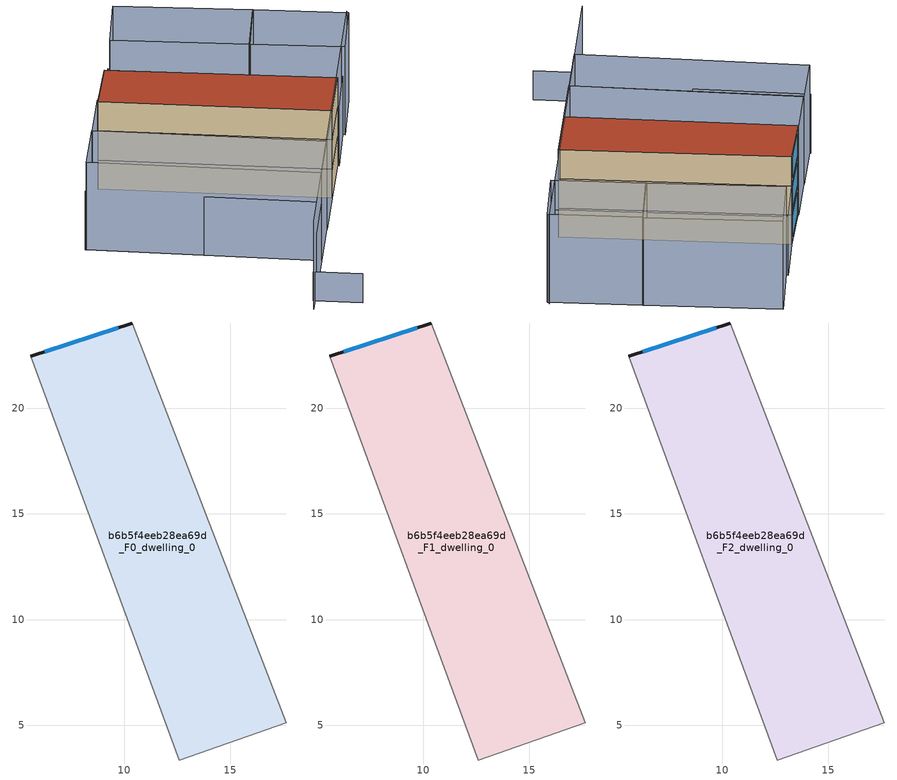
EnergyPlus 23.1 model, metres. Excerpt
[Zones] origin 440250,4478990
b6b5f4eeb28ea69d_F0_dwelling_0
 floor ground (EU_floor_Construction): 10.38,24.02 17.66,5.13 12.6,3.36 5.57,22.44 z0
 wall outside (EU_wall_Construction): 10.38,24.02 5.57,22.44 z0:3
 wall adiabatic (EU_wall_Construction): 5.57,22.44 12.6,3.36 17.66,5.13 10.38,24.02 z0:3
 window (EU_Window_Construction): 9.71,23.8 6.24,22.66 z0.42:2.58
b6b5f4eeb28ea69d_F1_dwelling_0
 floor to b6b5f4eeb28ea69d_F0_dwelling_0 (EU_floor_Construction): 10.38,24.02 17.66,5.13 12.6,3.36 5.57,22.44 z3
 wall outside (EU_wall_Construction): 10.38,24.02 5.57,22.44 z3:6
 wall adiabatic (EU_wall_Construction): 5.57,22.44 12.6,3.36 17.66,5.13 10.38,24.02 z3:6
 window (EU_Window_Construction): 9.71,23.8 6.24,22.66 z3.42:5.58
b6b5f4eeb28ea69d_F2_dwelling_0
 floor to b6b5f4eeb28ea69d_F1_dwelling_0 (EU_floor_Construction): 10.38,24.02 17.66,5.13 12.6,3.36 5.57,22.44 z6
 wall outside (EU_wall_Construction): 10.38,24.02 5.57,22.44 z6:9
 wall adiabatic (EU_wall_Construction): 5.57,22.44 12.6,3.36 17.66,5.13 10.38,24.02 z6:9
 window (EU_Window_Construction): 9.71,23.8 6.24,22.66 z6.42:8.58
 roof outside (EU_roof_Construction): 17.66,5.13 10.38,24.02 5.57,22.44 12.6,3.36 z9
shading: -3.14,-1.97 -1.68,-6.01 z0:3; -4.33,-2.57 27.81,8.85 / 3.08,0.01 -3.74,19.3 / -3.74,19.3 1.07,21.01 / 1.07,21.01 7.9,1.71 / 7.9,1.71 3.08,0.01 / 24.6,16.33 27.61,8.61 / 27.61,8.61 22.45,6.6 / 22.45,6.6 19.44,14.32 / 19.44,14.32 24.6,16.33 / 7.9,1.69 1.06,20.92 / 1.06,20.92 5.76,22.59 / 5.76,22.59 12.6,3.36 / 12.6,3.36 7.9,1.69 / 19.46,14.28 14.99,25.59 / 14.99,25.59 20.18,27.64 / 20.18,27.64 24.65,16.33 / 24.65,16.33 19.46,14.28 z0:9; -3.77,19.39 3.08,0.03 / 3.08,0.03 -1.86,-1.71 / 17.72,4.98 10.38,24.02 / 10.38,24.02 15.05,25.82 / 15.05,25.82 22.39,6.78 / 22.39,6.78 17.72,4.98 z0:6
[Building]
EU S2 Campaign: North Axis=0; Terrain=City; Solar Distribution=FullExterior
[Site:Location]
Madrid: Latitude=40.5; Longitude=-3.5; Time Zone=1; Elevation=609
[SizingPeriod:WeatherFileDays]
AnnualSizingPeriod: Begin Month=1; Begin Day of Month=1; End Month=12; End Day of Month=31; Day of Week for Start Day=Monday; Use Weather File Daylight Saving Period=No; Use Weather File Rain and Snow Indicators=No
[MATERIAL]
EU_InternalMass_Material: Roughness=MediumRough; Thickness=0.1; Conductivity=1; Density=1800; Specific Heat=900; Thermal Absorptance=0.9; Solar Absorptance=0.7; Visible Absorptance=0.7
[MATERIAL:NOMASS] Roughness=MediumRough; Thermal Absorptance=0.9; Solar Absorptance=0.7; Visible Absorptance=0.7
Name | Thermal Resistance
EU_wall_NoMass | 1.60022
EU_roof_NoMass | 1.57597
EU_floor_NoMass | 0.470652
[WINDOWMATERIAL:SIMPLEGLAZINGSYSTEM]
EU_Window_SimpleGlazing: UFactor=3.28802; Solar Heat Gain Coefficient=0.85; Visible Transmittance=0.85
[CONSTRUCTION]
EU_wall_Construction: EU_wall_NoMass
EU_roof_Construction: EU_roof_NoMass
EU_floor_Construction: EU_floor_NoMass
EU_InternalMass_Construction: EU_InternalMass_Material
EU_Window_Construction: EU_Window_SimpleGlazing
[ZONE] Type=1; Multiplier=1; Ceiling Height=autocalculate; Volume=316.962; Floor Area=autocalculate; Part of Total Floor Area=Yes
b6b5f4eeb28ea69d_F0_dwelling_0; b6b5f4eeb28ea69d_F1_dwelling_0; b6b5f4eeb28ea69d_F2_dwelling_0
[INTERNALMASS] Construction=EU_InternalMass_Construction; Surface Area=105.654
Name | Zone or ZoneList
b6b5f4eeb28ea69d_F0_dwelling_0_EU_InternalMass | b6b5f4eeb28ea69d_F0_dwelling_0
b6b5f4eeb28ea69d_F1_dwelling_0_EU_InternalMass | b6b5f4eeb28ea69d_F1_dwelling_0
b6b5f4eeb28ea69d_F2_dwelling_0_EU_InternalMass | b6b5f4eeb28ea69d_F2_dwelling_0
[OTHEREQUIPMENT] Fuel Type=Electricity; Design Level Calculation Method=Watts/Area; Power per Zone Floor Area=1; Fraction Latent=0; Fraction Radiant=0; Fraction Lost=0; Carbon Dioxide Generation Rate=0; EndUse Subcategory=EU_Step8_InternalGains
Name | Zone or ZoneList or Space or SpaceList | Schedule
EU_Step8_InternalGain_b6b5f4eeb28ea69d_F0_dwelling_0_f000 | b6b5f4eeb28ea69d_F0_dwelling_0 | EU_Step8_GainSchedule_b6b5f4eeb28ea69d_F0_dwelling_0_f000
EU_Step8_InternalGain_b6b5f4eeb28ea69d_F1_dwelling_0_f000 | b6b5f4eeb28ea69d_F1_dwelling_0 | EU_Step8_GainSchedule_b6b5f4eeb28ea69d_F1_dwelling_0_f000
EU_Step8_InternalGain_b6b5f4eeb28ea69d_F2_dwelling_0_f000 | b6b5f4eeb28ea69d_F2_dwelling_0 | EU_Step8_GainSchedule_b6b5f4eeb28ea69d_F2_dwelling_0_f000
[ZONEVENTILATION:DESIGNFLOWRATE] Schedule=EU_AlwaysOn; Design Flow Rate Calculation Method=AirChanges/Hour; Air Changes per Hour=0.480704; Ventilation Type=Natural; Fan Pressure Rise=0; Fan Total Efficiency=1; Constant Term Coefficient=1; Temperature Term Coefficient=0; Velocity Term Coefficient=0; Velocity Squared Term Coefficient=0; Minimum Indoor Temperature=-100; Maximum Indoor Temperature=100; Delta Temperature=-100; Minimum Outdoor Temperature=-100; Maximum Outdoor Temperature=100; Maximum Wind Speed=40
Name | Zone or ZoneList or Space or SpaceList
EU_ConstantAir_b6b5f4eeb28ea69d_F0_dwelling_0 | b6b5f4eeb28ea69d_F0_dwelling_0
EU_ConstantAir_b6b5f4eeb28ea69d_F1_dwelling_0 | b6b5f4eeb28ea69d_F1_dwelling_0
EU_ConstantAir_b6b5f4eeb28ea69d_F2_dwelling_0 | b6b5f4eeb28ea69d_F2_dwelling_0
[HVACTEMPLATE:THERMOSTAT] Constant Heating Setpoint=20; Constant Cooling Setpoint=50
EU_HeatOnly_b6b5f4eeb28ea69d_F0_dwelling_0; EU_HeatOnly_b6b5f4eeb28ea69d_F1_dwelling_0; EU_HeatOnly_b6b5f4eeb28ea69d_F2_dwelling_0
[HVACTEMPLATE:ZONE:IDEALLOADSAIRSYSTEM] System Availability Schedule=EU_AlwaysOn; Maximum Heating Supply Air Temperature=50; Minimum Cooling Supply Air Temperature=13; Maximum Heating Supply Air Humidity Ratio=0.0156; Minimum Cooling Supply Air Humidity Ratio=0.0077; Heating Limit=NoLimit; Cooling Limit=NoLimit; Heating Availability Schedule=EU_AlwaysOn; Cooling Availability Schedule=EU_CoolingOff; Dehumidification Control Type=ConstantSensibleHeatRatio; Cooling Sensible Heat Ratio=0.7; Dehumidification Setpoint=60; Humidification Control Type=None; Humidification Setpoint=30; Outdoor Air Method=None; Outdoor Air Flow Rate per Person=0.00944; Outdoor Air Flow Rate per Zone Floor Area=0; Outdoor Air Flow Rate per Zone=0; Demand Controlled Ventilation Type=None; Outdoor Air Economizer Type=NoEconomizer; Heat Recovery Type=None; Sensible Heat Recovery Effectiveness=0.7; Latent Heat Recovery Effectiveness=0.65
Name | Template Thermostat
b6b5f4eeb28ea69d_F0_dwelling_0 | EU_HeatOnly_b6b5f4eeb28ea69d_F0_dwelling_0
b6b5f4eeb28ea69d_F1_dwelling_0 | EU_HeatOnly_b6b5f4eeb28ea69d_F1_dwelling_0
b6b5f4eeb28ea69d_F2_dwelling_0 | EU_HeatOnly_b6b5f4eeb28ea69d_F2_dwelling_0
[SIZING:ZONE] Zone Cooling Design Supply Air Temperature Input Method=SupplyAirTemperature; Zone Cooling Design Supply Air Temperature=13; Zone Heating Design Supply Air Temperature Input Method=SupplyAirTemperature; Zone Heating Design Supply Air Temperature=50; Zone Cooling Design Supply Air Humidity Ratio=0.008; Zone Heating Design Supply Air Humidity Ratio=0.008; Cooling Design Air Flow Method=DesignDay; Cooling Design Air Flow Rate=0; Cooling Minimum Air Flow per Zone Floor Area=0.000762; Cooling Minimum Air Flow=0; Cooling Minimum Air Flow Fraction=0.2; Heating Design Air Flow Method=DesignDay; Heating Design Air Flow Rate=0; Heating Maximum Air Flow per Zone Floor Area=0.002032; Heating Maximum Air Flow=0.141576; Heating Maximum Air Flow Fraction=0.3; Account for Dedicated Outdoor Air System=No; Dedicated Outdoor Air System Control Strategy=NeutralSupplyAir; Dedicated Outdoor Air Low Setpoint Temperature for Design=autosize; Dedicated Outdoor Air High Setpoint Temperature for Design=autosize; Zone Load Sizing Method=Sensible Load Only No Latent Load; Zone Latent Cooling Design Supply Air Humidity Ratio Input Method=HumidityRatioDifference; Zone Cooling Design Supply Air Humidity Ratio Difference=0.005; Zone Latent Heating Design Supply Air Humidity Ratio Input Method=HumidityRatioDifference; Zone Humidification Design Supply Air Humidity Ratio Difference=0.005
b6b5f4eeb28ea69d_F0_dwelling_0; b6b5f4eeb28ea69d_F1_dwelling_0; b6b5f4eeb28ea69d_F2_dwelling_0
[SCHEDULE:CONSTANT]
Name | Hourly Value
EU_AlwaysOn | 1
EU_CoolingOff | 0
[SCHEDULE:FILE] Column Number=1; Rows to Skip at Top=0; Number of Hours of Data=8760; Column Separator=Comma; Interpolate to Timestep=No; Minutes per Item=60; Adjust Schedule for Daylight Savings=Yes
Name | File
EU_Step8_GainSchedule_b6b5f4eeb28ea69d_F0_dwelling_0_f000 | ../../schedules/b6b5f4eeb28ea69d/b6b5f4eeb28ea69d_F0_dwelling_0_f000_gain.csv
EU_Step8_GainSchedule_b6b5f4eeb28ea69d_F1_dwelling_0_f000 | ../../schedules/b6b5f4eeb28ea69d/b6b5f4eeb28ea69d_F1_dwelling_0_f000_gain.csv
EU_Step8_GainSchedule_b6b5f4eeb28ea69d_F2_dwelling_0_f000 | ../../schedules/b6b5f4eeb28ea69d/b6b5f4eeb28ea69d_F2_dwelling_0_f000_gain.csv
